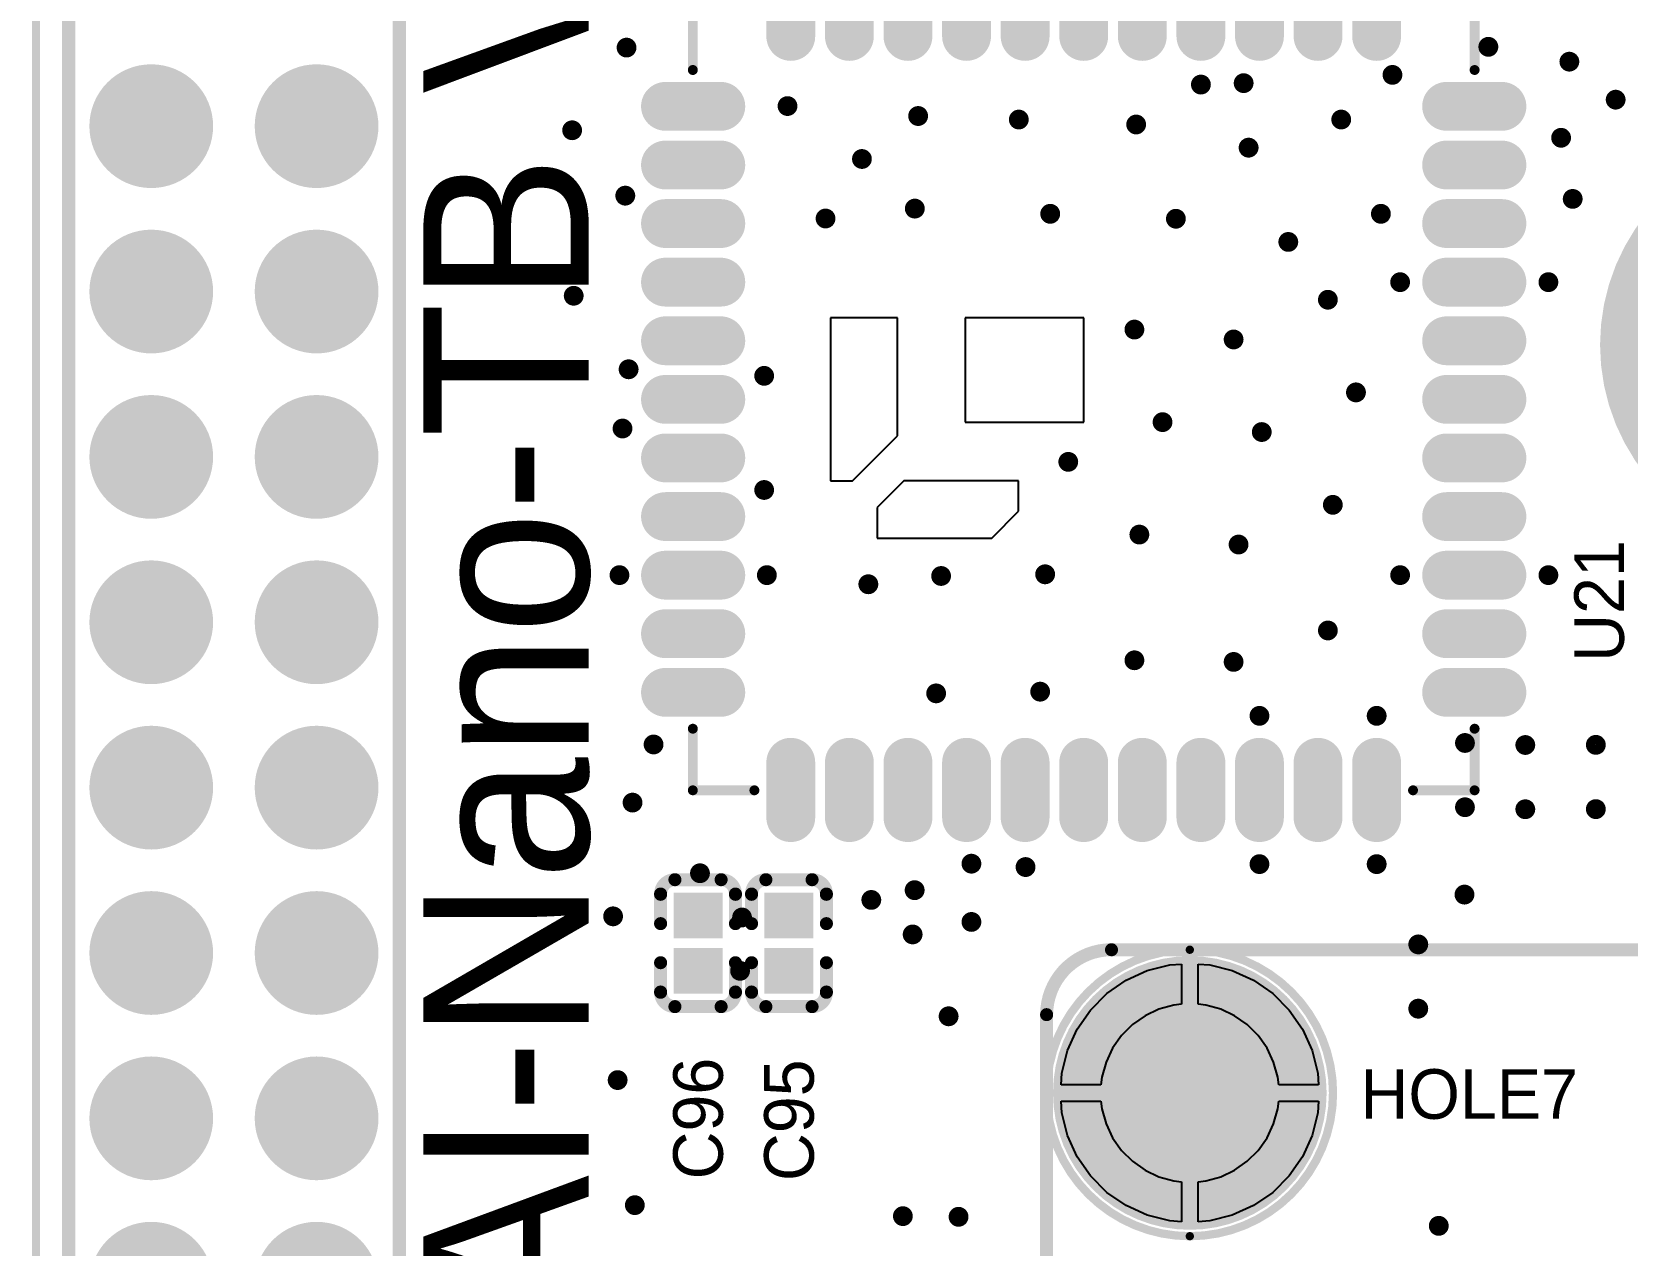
# Model space of a CAD drawing. Header units: millimetres. Extents: x 1205 to 1330, y 770 to 864.
# Drawn here: x 1207.52 to 1232.02, y 828.86 to 847.49 of the extents above; entities that cross this region are included whole.
import ezdxf

# ---------------------------------------------------------------- set-up
doc = ezdxf.new("R2010")
doc.units = ezdxf.units.MM
for name, color, linetype in [('Mechanical1', 6, 'Continuous'), ('PadHoleLayer', 156, 'Continuous'), ('TopOverlay', 2, 'Continuous'), ('TopPaste', 8, 'Continuous'), ('TopSolder', 216, 'Continuous'), ('ViaHoleLayer', 16, 'Continuous')]:
    doc.layers.add(name, color=color, linetype=linetype)

# ---------------------------------------------------------------- blocks, each defined once
blk = doc.blocks.new('L_NLEDB37_G5NN4_SMT_15')
at = {"layer": 'TopOverlay', "const_width": 0.152}
for points in [[(-6.005, 5.059), (-6.005, 6.005)], [(-5.059, 6.005), (-6.005, 6.005)], [(6.005, 6.005), (5.059, 6.005)], [(6.005, 5.059), (6.005, 6.005)], [(-6.005, -6.005), (-6.005, -5.059)], [(6.005, -6.005), (6.005, -5.059)], [(-5.059, -6.005), (-6.005, -6.005)], [(6.005, -6.005), (5.059, -6.005)]]:
    blk.add_lwpolyline(points, dxfattribs=at)
at = {"layer": 'TopOverlay'}
for points, const_width in [([(-6.043, 6.005, 1), (-5.967, 6.005, 1)], 0.0762), ([(-6.043, 6.005, 1), (-5.967, 6.005, 1)], 0.0762), ([(-5.097, 6.005, 1), (-5.021, 6.005, 1)], 0.0762), ([(5.021, 6.005, 1), (5.097, 6.005, 1)], 0.0762), ([(5.967, 6.005, 1), (6.043, 6.005, 1)], 0.0762), ([(5.967, 6.005, 1), (6.043, 6.005, 1)], 0.0762), ([(-6.172, 5.4, 1), (-6.528, 5.4, 1)], 0.152), ([(-6.566, 5.4, 1), (-6.49, 5.4, 1)], 0.0762), ([(-6.21, 5.4, 1), (-6.134, 5.4, 1)], 0.0762), ([(-6.043, 5.059, 1), (-5.967, 5.059, 1)], 0.0762), ([(5.967, 5.059, 1), (6.043, 5.059, 1)], 0.0762), ([(-6.043, -5.059, 1), (-5.967, -5.059, 1)], 0.0762), ([(5.967, -5.059, 1), (6.043, -5.059, 1)], 0.0762), ([(-6.043, -6.005, 1), (-5.967, -6.005, 1)], 0.0762), ([(-6.043, -6.005, 1), (-5.967, -6.005, 1)], 0.0762), ([(-5.097, -6.005, 1), (-5.021, -6.005, 1)], 0.0762), ([(5.021, -6.005, 1), (5.097, -6.005, 1)], 0.0762), ([(5.967, -6.005, 1), (6.043, -6.005, 1)], 0.0762), ([(5.967, -6.005, 1), (6.043, -6.005, 1)], 0.0762)]:
    blk.add_lwpolyline(points, format="xyb", close=True, dxfattribs=dict(at, const_width=const_width))
at = {"layer": 'TopPaste', "const_width": 0.6}
for points in [[(-4.5, 6.425), (-4.5, 5.575)], [(-3.6, 6.425), (-3.6, 5.575)], [(-2.7, 6.425), (-2.7, 5.575)], [(-1.8, 6.425), (-1.8, 5.575)], [(-0.9, 6.425), (-0.9, 5.575)], [(0, 6.425), (0, 5.575)], [(0.9, 6.425), (0.9, 5.575)], [(1.8, 6.425), (1.8, 5.575)], [(2.7, 6.425), (2.7, 5.575)], [(3.6, 6.425), (3.6, 5.575)], [(4.5, 6.425), (4.5, 5.575)], [(-6.425, 4.5), (-5.575, 4.5)], [(5.575, 4.5), (6.425, 4.5)], [(-6.425, 3.6), (-5.575, 3.6)], [(5.575, 3.6), (6.425, 3.6)], [(-6.425, 2.7), (-5.575, 2.7)], [(5.575, 2.7), (6.425, 2.7)], [(-6.425, 1.8), (-5.575, 1.8)], [(5.575, 1.8), (6.425, 1.8)], [(-6.425, 0.9), (-5.575, 0.9)], [(5.575, 0.9), (6.425, 0.9)], [(-6.425, 0), (-5.575, 0)], [(5.575, 0), (6.425, 0)], [(-6.425, -0.9), (-5.575, -0.9)], [(5.575, -0.9), (6.425, -0.9)], [(-6.425, -1.8), (-5.575, -1.8)], [(5.575, -1.8), (6.425, -1.8)], [(-6.425, -2.7), (-5.575, -2.7)], [(5.575, -2.7), (6.425, -2.7)], [(-6.425, -3.6), (-5.575, -3.6)], [(5.575, -3.6), (6.425, -3.6)], [(-6.425, -4.5), (-5.575, -4.5)], [(5.575, -4.5), (6.425, -4.5)], [(-4.5, -5.575), (-4.5, -6.425)], [(-3.6, -5.575), (-3.6, -6.425)], [(-2.7, -5.575), (-2.7, -6.425)], [(-1.8, -5.575), (-1.8, -6.425)], [(-0.9, -5.575), (-0.9, -6.425)], [(0, -5.575), (0, -6.425)], [(0.9, -5.575), (0.9, -6.425)], [(1.8, -5.575), (1.8, -6.425)], [(2.7, -5.575), (2.7, -6.425)], [(3.6, -5.575), (3.6, -6.425)], [(4.5, -5.575), (4.5, -6.425)]]:
    blk.add_lwpolyline(points, dxfattribs=at)
at = {"layer": 'TopPaste', "const_width": 0.3}
for points in [[(-4.65, 6.425, 1), (-4.35, 6.425, 1)], [(-3.75, 6.425, 1), (-3.45, 6.425, 1)], [(-2.85, 6.425, 1), (-2.55, 6.425, 1)], [(-1.95, 6.425, 1), (-1.65, 6.425, 1)], [(-1.05, 6.425, 1), (-0.75, 6.425, 1)], [(-0.15, 6.425, 1), (0.15, 6.425, 1)], [(0.75, 6.425, 1), (1.05, 6.425, 1)], [(1.65, 6.425, 1), (1.95, 6.425, 1)], [(2.55, 6.425, 1), (2.85, 6.425, 1)], [(3.45, 6.425, 1), (3.75, 6.425, 1)], [(4.35, 6.425, 1), (4.65, 6.425, 1)], [(-4.65, 5.575, 1), (-4.35, 5.575, 1)], [(-3.75, 5.575, 1), (-3.45, 5.575, 1)], [(-2.85, 5.575, 1), (-2.55, 5.575, 1)], [(-1.95, 5.575, 1), (-1.65, 5.575, 1)], [(-1.05, 5.575, 1), (-0.75, 5.575, 1)], [(-0.15, 5.575, 1), (0.15, 5.575, 1)], [(0.75, 5.575, 1), (1.05, 5.575, 1)], [(1.65, 5.575, 1), (1.95, 5.575, 1)], [(2.55, 5.575, 1), (2.85, 5.575, 1)], [(3.45, 5.575, 1), (3.75, 5.575, 1)], [(4.35, 5.575, 1), (4.65, 5.575, 1)], [(-6.575, 4.5, 1), (-6.275, 4.5, 1)], [(-5.725, 4.5, 1), (-5.425, 4.5, 1)], [(5.425, 4.5, 1), (5.725, 4.5, 1)], [(6.275, 4.5, 1), (6.575, 4.5, 1)], [(-6.575, 3.6, 1), (-6.275, 3.6, 1)], [(-5.725, 3.6, 1), (-5.425, 3.6, 1)], [(5.425, 3.6, 1), (5.725, 3.6, 1)], [(6.275, 3.6, 1), (6.575, 3.6, 1)], [(-6.575, 2.7, 1), (-6.275, 2.7, 1)], [(-5.725, 2.7, 1), (-5.425, 2.7, 1)], [(5.425, 2.7, 1), (5.725, 2.7, 1)], [(6.275, 2.7, 1), (6.575, 2.7, 1)], [(-6.575, 1.8, 1), (-6.275, 1.8, 1)], [(-5.725, 1.8, 1), (-5.425, 1.8, 1)], [(5.425, 1.8, 1), (5.725, 1.8, 1)], [(6.275, 1.8, 1), (6.575, 1.8, 1)], [(-6.575, 0.9, 1), (-6.275, 0.9, 1)], [(-5.725, 0.9, 1), (-5.425, 0.9, 1)], [(5.425, 0.9, 1), (5.725, 0.9, 1)], [(6.275, 0.9, 1), (6.575, 0.9, 1)], [(-6.575, 0, 1), (-6.275, 0, 1)], [(-5.725, 0, 1), (-5.425, 0, 1)], [(5.425, 0, 1), (5.725, 0, 1)], [(6.275, 0, 1), (6.575, 0, 1)], [(-6.575, -0.9, 1), (-6.275, -0.9, 1)], [(-5.725, -0.9, 1), (-5.425, -0.9, 1)], [(5.425, -0.9, 1), (5.725, -0.9, 1)], [(6.275, -0.9, 1), (6.575, -0.9, 1)], [(-6.575, -1.8, 1), (-6.275, -1.8, 1)], [(-5.725, -1.8, 1), (-5.425, -1.8, 1)], [(5.425, -1.8, 1), (5.725, -1.8, 1)], [(6.275, -1.8, 1), (6.575, -1.8, 1)], [(-6.575, -2.7, 1), (-6.275, -2.7, 1)], [(-5.725, -2.7, 1), (-5.425, -2.7, 1)], [(5.425, -2.7, 1), (5.725, -2.7, 1)], [(6.275, -2.7, 1), (6.575, -2.7, 1)], [(-6.575, -3.6, 1), (-6.275, -3.6, 1)], [(-5.725, -3.6, 1), (-5.425, -3.6, 1)], [(5.425, -3.6, 1), (5.725, -3.6, 1)], [(6.275, -3.6, 1), (6.575, -3.6, 1)], [(-6.575, -4.5, 1), (-6.275, -4.5, 1)], [(-5.725, -4.5, 1), (-5.425, -4.5, 1)], [(5.425, -4.5, 1), (5.725, -4.5, 1)], [(6.275, -4.5, 1), (6.575, -4.5, 1)], [(-4.65, -5.575, 1), (-4.35, -5.575, 1)], [(-3.75, -5.575, 1), (-3.45, -5.575, 1)], [(-2.85, -5.575, 1), (-2.55, -5.575, 1)], [(-1.95, -5.575, 1), (-1.65, -5.575, 1)], [(-1.05, -5.575, 1), (-0.75, -5.575, 1)], [(-0.15, -5.575, 1), (0.15, -5.575, 1)], [(0.75, -5.575, 1), (1.05, -5.575, 1)], [(1.65, -5.575, 1), (1.95, -5.575, 1)], [(2.55, -5.575, 1), (2.85, -5.575, 1)], [(3.45, -5.575, 1), (3.75, -5.575, 1)], [(4.35, -5.575, 1), (4.65, -5.575, 1)], [(-4.65, -6.425, 1), (-4.35, -6.425, 1)], [(-3.75, -6.425, 1), (-3.45, -6.425, 1)], [(-2.85, -6.425, 1), (-2.55, -6.425, 1)], [(-1.95, -6.425, 1), (-1.65, -6.425, 1)], [(-1.05, -6.425, 1), (-0.75, -6.425, 1)], [(-0.15, -6.425, 1), (0.15, -6.425, 1)], [(0.75, -6.425, 1), (1.05, -6.425, 1)], [(1.65, -6.425, 1), (1.95, -6.425, 1)], [(2.55, -6.425, 1), (2.85, -6.425, 1)], [(3.45, -6.425, 1), (3.75, -6.425, 1)], [(4.35, -6.425, 1), (4.65, -6.425, 1)]]:
    blk.add_lwpolyline(points, format="xyb", close=True, dxfattribs=at)
at = {"layer": 'TopSolder'}
for p, q in [((-1.25, 0), (-1.25, -1.82)), ((0.35, 0), (-1.25, 0)), ((0.35, -1.82), (0.35, 0)), ((1.25, -1), (1.25, -2.765)), ((1.72, -1), (1.25, -1)), ((2.13, -1.41), (1.72, -1)), ((2.13, -3.175), (2.13, -1.41)), ((-1.25, -1.82), (0.35, -1.82)), ((0.56, -2.86), (-1.25, -2.86)), ((-1.25, -2.86), (-1.25, -3.89)), ((1.25, -3.55), (0.56, -2.86)), ((1.25, -2.765), (1.66, -3.175)), ((1.66, -3.175), (2.13, -3.175)), ((1.25, -3.89), (1.25, -3.55)), ((-1.25, -3.89), (1.25, -3.89))]:
    blk.add_line(p, q, dxfattribs=at)
at = {"layer": 'TopSolder', "const_width": 0.75}
for points in [[(-4.5, 6.425), (-4.5, 5.575)], [(-3.6, 6.425), (-3.6, 5.575)], [(-2.7, 6.425), (-2.7, 5.575)], [(-1.8, 6.425), (-1.8, 5.575)], [(-0.9, 6.425), (-0.9, 5.575)], [(0, 6.425), (0, 5.575)], [(0.9, 6.425), (0.9, 5.575)], [(1.8, 6.425), (1.8, 5.575)], [(2.7, 6.425), (2.7, 5.575)], [(3.6, 6.425), (3.6, 5.575)], [(4.5, 6.425), (4.5, 5.575)], [(-6.425, 4.5), (-5.575, 4.5)], [(5.575, 4.5), (6.425, 4.5)], [(-6.425, 3.6), (-5.575, 3.6)], [(5.575, 3.6), (6.425, 3.6)], [(-6.425, 2.7), (-5.575, 2.7)], [(5.575, 2.7), (6.425, 2.7)], [(-6.425, 1.8), (-5.575, 1.8)], [(5.575, 1.8), (6.425, 1.8)], [(-6.425, 0.9), (-5.575, 0.9)], [(5.575, 0.9), (6.425, 0.9)], [(-6.425, 0), (-5.575, 0)], [(5.575, 0), (6.425, 0)], [(-6.425, -0.9), (-5.575, -0.9)], [(5.575, -0.9), (6.425, -0.9)], [(-6.425, -1.8), (-5.575, -1.8)], [(5.575, -1.8), (6.425, -1.8)], [(-6.425, -2.7), (-5.575, -2.7)], [(5.575, -2.7), (6.425, -2.7)], [(-6.425, -3.6), (-5.575, -3.6)], [(5.575, -3.6), (6.425, -3.6)], [(-6.425, -4.5), (-5.575, -4.5)], [(5.575, -4.5), (6.425, -4.5)], [(-4.5, -5.575), (-4.5, -6.425)], [(-3.6, -5.575), (-3.6, -6.425)], [(-2.7, -5.575), (-2.7, -6.425)], [(-1.8, -5.575), (-1.8, -6.425)], [(-0.9, -5.575), (-0.9, -6.425)], [(0, -5.575), (0, -6.425)], [(0.9, -5.575), (0.9, -6.425)], [(1.8, -5.575), (1.8, -6.425)], [(2.7, -5.575), (2.7, -6.425)], [(3.6, -5.575), (3.6, -6.425)], [(4.5, -5.575), (4.5, -6.425)]]:
    blk.add_lwpolyline(points, dxfattribs=at)
at = {"layer": 'TopSolder', "const_width": 0.375}
for points in [[(-4.688, 6.425, 1), (-4.313, 6.425, 1)], [(-3.787, 6.425, 1), (-3.412, 6.425, 1)], [(-2.888, 6.425, 1), (-2.513, 6.425, 1)], [(-1.988, 6.425, 1), (-1.613, 6.425, 1)], [(-1.087, 6.425, 1), (-0.712, 6.425, 1)], [(-0.187, 6.425, 1), (0.188, 6.425, 1)], [(0.712, 6.425, 1), (1.087, 6.425, 1)], [(1.613, 6.425, 1), (1.988, 6.425, 1)], [(2.513, 6.425, 1), (2.888, 6.425, 1)], [(3.412, 6.425, 1), (3.787, 6.425, 1)], [(4.313, 6.425, 1), (4.688, 6.425, 1)], [(-4.688, 5.575, 1), (-4.313, 5.575, 1)], [(-3.787, 5.575, 1), (-3.412, 5.575, 1)], [(-2.888, 5.575, 1), (-2.513, 5.575, 1)], [(-1.988, 5.575, 1), (-1.613, 5.575, 1)], [(-1.087, 5.575, 1), (-0.712, 5.575, 1)], [(-0.187, 5.575, 1), (0.188, 5.575, 1)], [(0.712, 5.575, 1), (1.087, 5.575, 1)], [(1.613, 5.575, 1), (1.988, 5.575, 1)], [(2.513, 5.575, 1), (2.888, 5.575, 1)], [(3.412, 5.575, 1), (3.787, 5.575, 1)], [(4.313, 5.575, 1), (4.688, 5.575, 1)], [(-6.612, 4.5, 1), (-6.237, 4.5, 1)], [(-5.762, 4.5, 1), (-5.387, 4.5, 1)], [(5.387, 4.5, 1), (5.762, 4.5, 1)], [(6.237, 4.5, 1), (6.612, 4.5, 1)], [(-6.612, 3.6, 1), (-6.237, 3.6, 1)], [(-5.762, 3.6, 1), (-5.387, 3.6, 1)], [(5.387, 3.6, 1), (5.762, 3.6, 1)], [(6.237, 3.6, 1), (6.612, 3.6, 1)], [(-6.612, 2.7, 1), (-6.237, 2.7, 1)], [(-5.762, 2.7, 1), (-5.387, 2.7, 1)], [(5.387, 2.7, 1), (5.762, 2.7, 1)], [(6.237, 2.7, 1), (6.612, 2.7, 1)], [(-6.612, 1.8, 1), (-6.237, 1.8, 1)], [(-5.762, 1.8, 1), (-5.387, 1.8, 1)], [(5.387, 1.8, 1), (5.762, 1.8, 1)], [(6.237, 1.8, 1), (6.612, 1.8, 1)], [(-6.612, 0.9, 1), (-6.237, 0.9, 1)], [(-5.762, 0.9, 1), (-5.387, 0.9, 1)], [(5.387, 0.9, 1), (5.762, 0.9, 1)], [(6.237, 0.9, 1), (6.612, 0.9, 1)], [(-6.612, 0, 1), (-6.237, 0, 1)], [(-5.762, 0, 1), (-5.387, 0, 1)], [(5.387, 0, 1), (5.762, 0, 1)], [(6.237, 0, 1), (6.612, 0, 1)], [(-6.612, -0.9, 1), (-6.237, -0.9, 1)], [(-5.762, -0.9, 1), (-5.387, -0.9, 1)], [(5.387, -0.9, 1), (5.762, -0.9, 1)], [(6.237, -0.9, 1), (6.612, -0.9, 1)], [(-6.612, -1.8, 1), (-6.237, -1.8, 1)], [(-5.762, -1.8, 1), (-5.387, -1.8, 1)], [(5.387, -1.8, 1), (5.762, -1.8, 1)], [(6.237, -1.8, 1), (6.612, -1.8, 1)], [(-6.612, -2.7, 1), (-6.237, -2.7, 1)], [(-5.762, -2.7, 1), (-5.387, -2.7, 1)], [(5.387, -2.7, 1), (5.762, -2.7, 1)], [(6.237, -2.7, 1), (6.612, -2.7, 1)], [(-6.612, -3.6, 1), (-6.237, -3.6, 1)], [(-5.762, -3.6, 1), (-5.387, -3.6, 1)], [(5.387, -3.6, 1), (5.762, -3.6, 1)], [(6.237, -3.6, 1), (6.612, -3.6, 1)], [(-6.612, -4.5, 1), (-6.237, -4.5, 1)], [(-5.762, -4.5, 1), (-5.387, -4.5, 1)], [(5.387, -4.5, 1), (5.762, -4.5, 1)], [(6.237, -4.5, 1), (6.612, -4.5, 1)], [(-4.688, -5.575, 1), (-4.313, -5.575, 1)], [(-3.787, -5.575, 1), (-3.412, -5.575, 1)], [(-2.888, -5.575, 1), (-2.513, -5.575, 1)], [(-1.988, -5.575, 1), (-1.613, -5.575, 1)], [(-1.087, -5.575, 1), (-0.712, -5.575, 1)], [(-0.187, -5.575, 1), (0.188, -5.575, 1)], [(0.712, -5.575, 1), (1.087, -5.575, 1)], [(1.613, -5.575, 1), (1.988, -5.575, 1)], [(2.513, -5.575, 1), (2.888, -5.575, 1)], [(3.412, -5.575, 1), (3.787, -5.575, 1)], [(4.313, -5.575, 1), (4.688, -5.575, 1)], [(-4.688, -6.425, 1), (-4.313, -6.425, 1)], [(-3.787, -6.425, 1), (-3.412, -6.425, 1)], [(-2.888, -6.425, 1), (-2.513, -6.425, 1)], [(-1.988, -6.425, 1), (-1.613, -6.425, 1)], [(-1.087, -6.425, 1), (-0.712, -6.425, 1)], [(-0.187, -6.425, 1), (0.188, -6.425, 1)], [(0.712, -6.425, 1), (1.087, -6.425, 1)], [(1.613, -6.425, 1), (1.988, -6.425, 1)], [(2.513, -6.425, 1), (2.888, -6.425, 1)], [(3.412, -6.425, 1), (3.787, -6.425, 1)], [(4.313, -6.425, 1), (4.688, -6.425, 1)]]:
    blk.add_lwpolyline(points, format="xyb", close=True, dxfattribs=at)
blk = doc.blocks.new('0402_C_111')
at = {"layer": 'TopOverlay', "const_width": 0.2}
for points in [[(-0.975, 0.355, -0.414214), (-0.755, 0.575)], [(0.755, 0.575, -0.414214), (0.975, 0.355)], [(-0.755, -0.575, -0.414214), (-0.975, -0.355)], [(0.975, -0.355, -0.414214), (0.755, -0.575)]]:
    blk.add_lwpolyline(points, format="xyb", dxfattribs=at)
at = {"layer": 'TopOverlay', "const_width": 0.1}
for points in [[(-0.805, 0.575, 1), (-0.705, 0.575, 1)], [(-0.8, 0.575, 1), (-0.7, 0.575, 1)], [(-0.35, 0.575, 1), (-0.25, 0.575, 1)], [(0.25, 0.575, 1), (0.35, 0.575, 1)], [(0.7, 0.575, 1), (0.8, 0.575, 1)], [(0.705, 0.575, 1), (0.805, 0.575, 1)], [(-1.025, 0.355, 1), (-0.925, 0.355, 1)], [(-1.025, 0.355, 1), (-0.925, 0.355, 1)], [(0.925, 0.355, 1), (1.025, 0.355, 1)], [(0.925, 0.355, 1), (1.025, 0.355, 1)], [(-1.025, -0.355, 1), (-0.925, -0.355, 1)], [(-1.025, -0.355, 1), (-0.925, -0.355, 1)], [(-0.805, -0.575, 1), (-0.705, -0.575, 1)], [(-0.8, -0.575, 1), (-0.7, -0.575, 1)], [(-0.35, -0.575, 1), (-0.25, -0.575, 1)], [(0.25, -0.575, 1), (0.35, -0.575, 1)], [(0.7, -0.575, 1), (0.8, -0.575, 1)], [(0.705, -0.575, 1), (0.805, -0.575, 1)], [(0.925, -0.355, 1), (1.025, -0.355, 1)], [(0.925, -0.355, 1), (1.025, -0.355, 1)]]:
    blk.add_lwpolyline(points, format="xyb", close=True, dxfattribs=at)
at = {"layer": 'TopOverlay', "const_width": 0.2}
for points in [[(-0.75, 0.575), (-0.3, 0.575)], [(0.3, 0.575), (0.75, 0.575)], [(-0.975, 0.355), (-0.975, -0.355)], [(0.975, 0.355), (0.975, -0.355)], [(-0.3, -0.575), (-0.75, -0.575)], [(0.3, -0.575), (0.75, -0.575)]]:
    blk.add_lwpolyline(points, dxfattribs=at)
at = {"layer": 'TopPaste'}
for points in [[(-0.725, -0.325), (-0.125, -0.325), (-0.725, 0.325), (-0.125, 0.325)], [(0.125, -0.325), (0.725, -0.325), (0.125, 0.325), (0.725, 0.325)]]:
    blk.add_solid(points, dxfattribs=at)
at = {"layer": 'TopSolder'}
for points in [[(-0.776, -0.376), (-0.074, -0.376), (-0.776, 0.376), (-0.074, 0.376)], [(0.074, -0.376), (0.776, -0.376), (0.074, 0.376), (0.776, 0.376)]]:
    blk.add_solid(points, dxfattribs=at)
blk = doc.blocks.new('0402_C_112')
at = {"layer": 'TopOverlay', "const_width": 0.2}
for points in [[(-0.975, 0.355, -0.414214), (-0.755, 0.575)], [(0.755, 0.575, -0.414214), (0.975, 0.355)], [(-0.755, -0.575, -0.414214), (-0.975, -0.355)], [(0.975, -0.355, -0.414214), (0.755, -0.575)]]:
    blk.add_lwpolyline(points, format="xyb", dxfattribs=at)
at = {"layer": 'TopOverlay', "const_width": 0.1}
for points in [[(-0.805, 0.575, 1), (-0.705, 0.575, 1)], [(-0.8, 0.575, 1), (-0.7, 0.575, 1)], [(-0.35, 0.575, 1), (-0.25, 0.575, 1)], [(0.25, 0.575, 1), (0.35, 0.575, 1)], [(0.7, 0.575, 1), (0.8, 0.575, 1)], [(0.705, 0.575, 1), (0.805, 0.575, 1)], [(-1.025, 0.355, 1), (-0.925, 0.355, 1)], [(-1.025, 0.355, 1), (-0.925, 0.355, 1)], [(0.925, 0.355, 1), (1.025, 0.355, 1)], [(0.925, 0.355, 1), (1.025, 0.355, 1)], [(-1.025, -0.355, 1), (-0.925, -0.355, 1)], [(-1.025, -0.355, 1), (-0.925, -0.355, 1)], [(-0.805, -0.575, 1), (-0.705, -0.575, 1)], [(-0.8, -0.575, 1), (-0.7, -0.575, 1)], [(-0.35, -0.575, 1), (-0.25, -0.575, 1)], [(0.25, -0.575, 1), (0.35, -0.575, 1)], [(0.7, -0.575, 1), (0.8, -0.575, 1)], [(0.705, -0.575, 1), (0.805, -0.575, 1)], [(0.925, -0.355, 1), (1.025, -0.355, 1)], [(0.925, -0.355, 1), (1.025, -0.355, 1)]]:
    blk.add_lwpolyline(points, format="xyb", close=True, dxfattribs=at)
at = {"layer": 'TopOverlay', "const_width": 0.2}
for points in [[(-0.75, 0.575), (-0.3, 0.575)], [(0.3, 0.575), (0.75, 0.575)], [(-0.975, 0.355), (-0.975, -0.355)], [(0.975, 0.355), (0.975, -0.355)], [(-0.3, -0.575), (-0.75, -0.575)], [(0.3, -0.575), (0.75, -0.575)]]:
    blk.add_lwpolyline(points, dxfattribs=at)
at = {"layer": 'TopPaste'}
for points in [[(-0.725, -0.325), (-0.125, -0.325), (-0.725, 0.325), (-0.125, 0.325)], [(0.125, -0.325), (0.725, -0.325), (0.125, 0.325), (0.725, 0.325)]]:
    blk.add_solid(points, dxfattribs=at)
at = {"layer": 'TopSolder'}
for points in [[(-0.776, -0.376), (-0.074, -0.376), (-0.776, 0.376), (-0.074, 0.376)], [(0.074, -0.376), (0.776, -0.376), (0.074, 0.376), (0.776, 0.376)]]:
    blk.add_solid(points, dxfattribs=at)
blk = doc.blocks.new('M___H____373D600H_SMD_B_321')
at = {"layer": 'PadHoleLayer', "const_width": 1.865}
blk.add_lwpolyline([(-0.933, 0, 1), (0.933, 0, 1)], format="xyb", close=True, dxfattribs=at)
at = {"layer": 'TopSolder', "const_width": 3.202}
blk.add_lwpolyline([(-1.601, 0, 1), (1.601, 0, 1)], format="xyb", close=True, dxfattribs=at)
blk = doc.blocks.new('HDR_TH_40P_P2_54_V_M_R2_C20_S2_54_353')
at = {"layer": 'PadHoleLayer', "const_width": 0.55}
for points in [[(6.075, 1.27, 1), (6.625, 1.27, 1)], [(8.615, 1.27, 1), (9.165, 1.27, 1)], [(11.155, 1.27, 1), (11.705, 1.27, 1)], [(13.695, 1.27, 1), (14.245, 1.27, 1)], [(16.235, 1.27, 1), (16.785, 1.27, 1)], [(18.775, 1.27, 1), (19.325, 1.27, 1)], [(21.315, 1.27, 1), (21.865, 1.27, 1)], [(6.075, -1.27, 1), (6.625, -1.27, 1)], [(8.615, -1.27, 1), (9.165, -1.27, 1)], [(11.155, -1.27, 1), (11.705, -1.27, 1)], [(13.695, -1.27, 1), (14.245, -1.27, 1)], [(16.235, -1.27, 1), (16.785, -1.27, 1)], [(18.775, -1.27, 1), (19.325, -1.27, 1)], [(21.315, -1.27, 1), (21.865, -1.27, 1)]]:
    blk.add_lwpolyline(points, format="xyb", close=True, dxfattribs=at)
at = {"layer": 'TopOverlay', "const_width": 0.203}
for points in [[(-25.4, 2.54), (25.4, 2.54)], [(-25.4, -2.54), (25.4, -2.54)]]:
    blk.add_lwpolyline(points, dxfattribs=at)
at = {"layer": 'TopSolder', "const_width": 0.951}
for points in [[(3.335, 1.27, 1), (4.285, 1.27, 1)], [(5.875, 1.27, 1), (6.825, 1.27, 1)], [(8.415, 1.27, 1), (9.365, 1.27, 1)], [(10.955, 1.27, 1), (11.905, 1.27, 1)], [(13.495, 1.27, 1), (14.445, 1.27, 1)], [(16.035, 1.27, 1), (16.985, 1.27, 1)], [(18.575, 1.27, 1), (19.525, 1.27, 1)], [(21.115, 1.27, 1), (22.065, 1.27, 1)], [(3.335, -1.27, 1), (4.285, -1.27, 1)], [(5.875, -1.27, 1), (6.825, -1.27, 1)], [(8.415, -1.27, 1), (9.365, -1.27, 1)], [(10.955, -1.27, 1), (11.905, -1.27, 1)], [(13.495, -1.27, 1), (14.445, -1.27, 1)], [(16.035, -1.27, 1), (16.985, -1.27, 1)], [(18.575, -1.27, 1), (19.525, -1.27, 1)], [(21.115, -1.27, 1), (22.065, -1.27, 1)]]:
    blk.add_lwpolyline(points, format="xyb", close=True, dxfattribs=at)
blk = doc.blocks.new('TH_1_6_3_0_M2_658')
at = {"layer": 'PadHoleLayer', "const_width": 1.35}
blk.add_lwpolyline([(-0.675, 0, 1), (0.675, 0, 1)], format="xyb", close=True, dxfattribs=at)
at = {"layer": 'TopOverlay'}
for points, const_width in [([(2.2, 0, 1), (-2.2, 0, 1)], 0.127), ([(-2.232, 0, 1), (-2.168, 0, 1)], 0.0635), ([(2.168, 0, 1), (2.232, 0, 1)], 0.0635)]:
    blk.add_lwpolyline(points, format="xyb", close=True, dxfattribs=dict(at, const_width=const_width))
at = {"layer": 'TopPaste'}
for p, q in [((-0.653, 1.879), (-0.306, 1.966)), ((-0.306, 1.966), (-0.127, 1.977)), ((-0.127, 1.977), (-0.127, 1.977)), ((-0.127, 1.977), (-0.127, 1.366)), ((0.127, 1.366), (0.127, 1.977)), ((0.127, 1.977), (0.306, 1.966)), ((0.306, 1.966), (0.653, 1.879)), ((-1.274, 1.528), (-0.98, 1.731)), ((-0.98, 1.731), (-0.653, 1.879)), ((0.653, 1.879), (0.98, 1.731)), ((0.98, 1.731), (1.274, 1.528)), ((-1.528, 1.274), (-1.274, 1.528)), ((1.274, 1.528), (1.528, 1.274)), ((-1.731, 0.98), (-1.528, 1.274)), ((-0.474, 1.287), (-0.688, 1.186)), ((-0.245, 1.35), (-0.474, 1.287)), ((-0.127, 1.366), (-0.245, 1.35)), ((0.245, 1.35), (0.127, 1.366)), ((0.127, 1.366), (0.127, 1.366)), ((0.474, 1.287), (0.245, 1.35)), ((0.688, 1.186), (0.474, 1.287)), ((1.528, 1.274), (1.731, 0.98)), ((-0.882, 1.05), (-1.05, 0.882)), ((-0.688, 1.186), (-0.882, 1.05)), ((0.882, 1.05), (0.688, 1.186)), ((1.05, 0.882), (0.882, 1.05)), ((-1.879, 0.653), (-1.731, 0.98)), ((-1.05, 0.882), (-1.186, 0.688)), ((1.186, 0.688), (1.05, 0.882)), ((1.731, 0.98), (1.879, 0.653)), ((-1.966, 0.306), (-1.879, 0.653)), ((-1.186, 0.688), (-1.287, 0.474)), ((1.287, 0.474), (1.186, 0.688)), ((1.879, 0.653), (1.966, 0.306)), ((-1.977, 0.127), (-1.966, 0.306)), ((-1.287, 0.474), (-1.35, 0.245)), ((1.35, 0.245), (1.287, 0.474)), ((1.966, 0.306), (1.977, 0.127)), ((-1.366, 0.127), (-1.977, 0.127)), ((-1.35, 0.245), (-1.366, 0.127)), ((-1.366, 0.127), (-1.366, 0.127)), ((1.366, 0.127), (1.35, 0.245)), ((1.977, 0.127), (1.366, 0.127)), ((1.977, 0.127), (1.977, 0.127)), ((-1.966, -0.306), (-1.977, -0.127)), ((-1.977, -0.127), (-1.977, -0.127)), ((-1.977, -0.127), (-1.366, -0.127)), ((-1.366, -0.127), (-1.35, -0.245)), ((-1.35, -0.245), (-1.287, -0.474)), ((1.287, -0.474), (1.35, -0.245)), ((1.35, -0.245), (1.366, -0.127)), ((1.366, -0.127), (1.977, -0.127)), ((1.366, -0.127), (1.366, -0.127)), ((1.977, -0.127), (1.966, -0.306)), ((-1.879, -0.653), (-1.966, -0.306)), ((-1.287, -0.474), (-1.186, -0.688)), ((1.186, -0.688), (1.287, -0.474)), ((1.966, -0.306), (1.879, -0.653)), ((-1.731, -0.98), (-1.879, -0.653)), ((-1.186, -0.688), (-1.05, -0.882)), ((1.05, -0.882), (1.186, -0.688)), ((1.879, -0.653), (1.731, -0.98)), ((-1.528, -1.274), (-1.731, -0.98)), ((-1.05, -0.882), (-0.882, -1.05)), ((0.882, -1.05), (1.05, -0.882)), ((1.731, -0.98), (1.528, -1.274)), ((-0.882, -1.05), (-0.688, -1.186)), ((-0.688, -1.186), (-0.474, -1.287)), ((0.474, -1.287), (0.688, -1.186)), ((0.688, -1.186), (0.882, -1.05)), ((-1.274, -1.528), (-1.528, -1.274)), ((-0.474, -1.287), (-0.245, -1.35)), ((-0.245, -1.35), (-0.127, -1.366)), ((-0.127, -1.366), (-0.127, -1.977)), ((-0.127, -1.366), (-0.127, -1.366)), ((0.127, -1.366), (0.245, -1.35)), ((0.127, -1.977), (0.127, -1.366)), ((0.245, -1.35), (0.474, -1.287)), ((1.528, -1.274), (1.274, -1.528)), ((-0.98, -1.731), (-1.274, -1.528)), ((1.274, -1.528), (0.98, -1.731)), ((-0.653, -1.879), (-0.98, -1.731)), ((-0.306, -1.966), (-0.653, -1.879)), ((0.653, -1.879), (0.306, -1.966)), ((0.98, -1.731), (0.653, -1.879)), ((-0.127, -1.977), (-0.306, -1.966)), ((0.306, -1.966), (0.127, -1.977)), ((0.127, -1.977), (0.127, -1.977))]:
    blk.add_line(p, q, dxfattribs=at)
at = {"layer": 'TopSolder', "const_width": 2.102}
blk.add_lwpolyline([(-1.051, 0, 1), (1.051, 0, 1)], format="xyb", close=True, dxfattribs=at)

msp = doc.modelspace()

# ---------------------------------------------------------------- linework, layer by layer
at = {"layer": 'Mechanical1', "const_width": 0.127}
msp.add_lwpolyline([(1207.582, 769.637), (1207.582, 859.637)], dxfattribs=at)
msp.add_lwpolyline([(1207.582, 769.637), (1207.582, 859.637)], dxfattribs=at)
at = {"layer": 'TopOverlay', "const_width": 0.2}
msp.add_lwpolyline([(1223.107, 832.4, -0.414214), (1224.104, 833.397)], format="xyb", dxfattribs=at)
for points in [[(1224.104, 833.397), (1265.11, 833.397)], [(1223.107, 796.394), (1223.107, 832.4)]]:
    msp.add_lwpolyline(points, dxfattribs=at)
at = {"layer": 'TopOverlay', "const_width": 0.1}
for points in [[(1224.054, 833.397, 1), (1224.154, 833.397, 1)], [(1224.054, 833.397, 1), (1224.154, 833.397, 1)], [(1223.057, 832.4, 1), (1223.157, 832.4, 1)], [(1223.057, 832.4, 1), (1223.157, 832.4, 1)]]:
    msp.add_lwpolyline(points, format="xyb", close=True, dxfattribs=at)
at = {"layer": 'ViaHoleLayer', "const_width": 0.152}
for points in [[(1229.817, 847.266, 1), (1229.97, 847.266, 1)], [(1216.578, 847.254, 1), (1216.73, 847.254, 1)], [(1231.062, 847.038, 1), (1231.214, 847.038, 1)], [(1228.344, 846.835, 1), (1228.496, 846.835, 1)], [(1225.401, 846.686, 1), (1225.554, 846.686, 1)], [(1226.058, 846.708, 1), (1226.21, 846.708, 1)], [(1219.051, 846.356, 1), (1219.203, 846.356, 1)], [(1231.773, 846.454, 1), (1231.925, 846.454, 1)], [(1221.057, 846.203, 1), (1221.21, 846.203, 1)], [(1222.604, 846.149, 1), (1222.756, 846.149, 1)], [(1224.407, 846.073, 1), (1224.559, 846.073, 1)], [(1227.557, 846.149, 1), (1227.709, 846.149, 1)], [(1215.742, 845.984, 1), (1215.894, 845.984, 1)], [(1230.935, 845.869, 1), (1231.087, 845.869, 1)], [(1226.134, 845.717, 1), (1226.287, 845.717, 1)], [(1220.194, 845.543, 1), (1220.346, 845.543, 1)], [(1216.558, 844.98, 1), (1216.711, 844.98, 1)], [(1231.113, 844.93, 1), (1231.265, 844.93, 1)], [(1219.635, 844.629, 1), (1219.787, 844.629, 1)], [(1221.006, 844.781, 1), (1221.159, 844.781, 1)], [(1223.086, 844.701, 1), (1223.239, 844.701, 1)], [(1225.017, 844.625, 1), (1225.169, 844.625, 1)], [(1228.166, 844.701, 1), (1228.319, 844.701, 1)], [(1226.744, 844.269, 1), (1226.896, 844.269, 1)], [(1228.462, 843.651, 1), (1228.614, 843.651, 1)], [(1230.74, 843.651, 1), (1230.892, 843.651, 1)], [(1215.766, 843.442, 1), (1215.918, 843.442, 1)], [(1227.352, 843.381, 1), (1227.504, 843.381, 1)], [(1224.38, 842.923, 1), (1224.532, 842.923, 1)], [(1225.904, 842.771, 1), (1226.056, 842.771, 1)], [(1216.609, 842.313, 1), (1216.762, 842.313, 1)], [(1218.692, 842.212, 1), (1218.844, 842.212, 1)], [(1227.783, 841.958, 1), (1227.936, 841.958, 1)], [(1216.516, 841.403, 1), (1216.668, 841.403, 1)], [(1224.812, 841.501, 1), (1224.964, 841.501, 1)], [(1226.336, 841.349, 1), (1226.488, 841.349, 1)], [(1223.364, 840.891, 1), (1223.516, 840.891, 1)], [(1218.692, 840.459, 1), (1218.844, 840.459, 1)], [(1227.428, 840.231, 1), (1227.58, 840.231, 1)], [(1224.456, 839.774, 1), (1224.608, 839.774, 1)], [(1225.98, 839.621, 1), (1226.132, 839.621, 1)], [(1216.469, 839.151, 1), (1216.621, 839.151, 1)], [(1218.733, 839.151, 1), (1218.886, 839.151, 1)], [(1220.292, 839.011, 1), (1220.445, 839.011, 1)], [(1221.41, 839.138, 1), (1221.562, 839.138, 1)], [(1223.008, 839.164, 1), (1223.161, 839.164, 1)], [(1228.462, 839.151, 1), (1228.614, 839.151, 1)], [(1230.74, 839.151, 1), (1230.892, 839.151, 1)], [(1227.352, 838.301, 1), (1227.504, 838.301, 1)], [(1224.38, 837.843, 1), (1224.532, 837.843, 1)], [(1225.904, 837.818, 1), (1226.056, 837.818, 1)], [(1221.334, 837.335, 1), (1221.486, 837.335, 1)], [(1222.932, 837.361, 1), (1223.084, 837.361, 1)], [(1226.301, 836.99, 1), (1226.453, 836.99, 1)], [(1228.101, 836.99, 1), (1228.254, 836.99, 1)], [(1216.993, 836.55, 1), (1217.145, 836.55, 1)], [(1229.458, 836.573, 1), (1229.61, 836.573, 1)], [(1230.385, 836.542, 1), (1230.537, 836.542, 1)], [(1231.468, 836.544, 1), (1231.621, 836.544, 1)], [(1216.67, 835.657, 1), (1216.822, 835.657, 1)], [(1229.458, 835.586, 1), (1229.61, 835.586, 1)], [(1230.385, 835.555, 1), (1230.537, 835.555, 1)], [(1231.468, 835.557, 1), (1231.621, 835.557, 1)], [(1217.706, 834.572, 1), (1217.858, 834.572, 1)], [(1221.876, 834.719, 1), (1222.028, 834.719, 1)], [(1222.707, 834.667, 1), (1222.86, 834.667, 1)], [(1226.301, 834.712, 1), (1226.453, 834.712, 1)], [(1228.101, 834.712, 1), (1228.254, 834.712, 1)], [(1221.003, 834.312, 1), (1221.156, 834.312, 1)], [(1220.338, 834.162, 1), (1220.49, 834.162, 1)], [(1229.45, 834.244, 1), (1229.603, 834.244, 1)], [(1216.371, 833.91, 1), (1216.523, 833.91, 1)], [(1218.352, 833.893, 1), (1218.504, 833.893, 1)], [(1221.876, 833.824, 1), (1222.028, 833.824, 1)], [(1220.973, 833.632, 1), (1221.125, 833.632, 1)], [(1228.74, 833.479, 1), (1228.893, 833.479, 1)], [(1218.322, 833.073, 1), (1218.474, 833.073, 1)], [(1221.525, 832.375, 1), (1221.678, 832.375, 1)], [(1228.74, 832.492, 1), (1228.893, 832.492, 1)], [(1216.441, 831.395, 1), (1216.593, 831.395, 1)], [(1216.705, 829.474, 1), (1216.857, 829.474, 1)], [(1220.823, 829.305, 1), (1220.975, 829.305, 1)], [(1221.678, 829.295, 1), (1221.831, 829.295, 1)], [(1229.055, 829.156, 1), (1229.208, 829.156, 1)]]:
    msp.add_lwpolyline(points, format="xyb", close=True, dxfattribs=at)

# ---------------------------------------------------------------- block references
for name, p, rotation in [('HDR_TH_40P_P2_54_V_M_R2_C20_S2_54_353', (1210.622, 824.457), 90), ('L_NLEDB37_G5NN4_SMT_15', (1223.677, 841.851), 270), ('M___H____373D600H_SMD_B_321', (1234.811, 842.689), 270), ('0402_C_112', (1217.752, 833.498), 90), ('0402_C_111', (1219.149, 833.498), 90), ('TH_1_6_3_0_M2_658', (1225.307, 831.197), 90)]:
    msp.add_blockref(name, p, dxfattribs=dict(rotation=rotation))

# ---------------------------------------------------------------- texts
at = {"layer": 'TopOverlay'}
for s, height, p in [('EASY-EAI-Nano-TB V1.02', 2.54, (1216.072, 815.212)), ('U21', 0.762, (1231.976, 837.818)), ('C96', 0.762, (1218.133, 829.869)), ('C95', 0.762, (1219.53, 829.843))]:
    msp.add_text(s, height=height, rotation=90, dxfattribs=at).set_placement(p)
msp.add_text('HOLE7', height=0.762, dxfattribs=at).set_placement((1227.928, 830.8))

doc.saveas('drawing.dxf')
